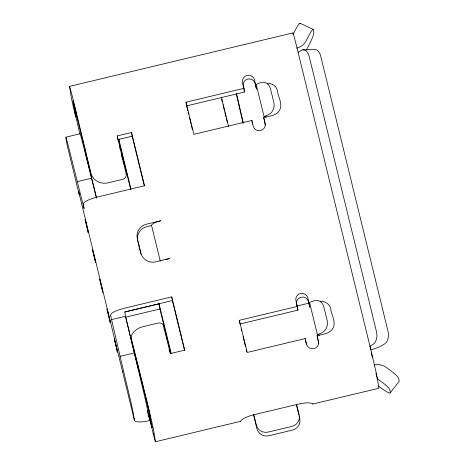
<?xml version="1.0" encoding="UTF-8"?>
<svg xmlns="http://www.w3.org/2000/svg" width="465" height="465" viewBox="0 0 465 465"><rect width="100%" height="100%" fill="white"/><g stroke="black" fill="none" stroke-linecap="round" stroke-linejoin="round"><path stroke-width="0.7" d="M293.124 34.422L295.554 29.655A9.777 1.447 -64.8 0 1 300.303 23.599M155.45 441.75L240.556 421.313L241.335 420.279A14.665 3.737 -13.7 0 1 254.314 414.658L298.048 404.19A14.665 3.737 -13.7 0 1 311.829 403.405L312.805 404.021L378.859 388.275A26.889 0.506 76.5 0 0 378.777 387.38L377.255 378.185A26.889 0.506 76.5 0 0 369.954 346.158L298.082 52.283A26.889 0.506 76.5 0 0 293.026 33.806M390.17 392.931L398.993 381.509A9.777 1.732 37.7 0 0 399.156 381.062L398.749 378.597A9.777 1.732 37.7 0 0 390.542 370.518L385.997 367.245A14.177 13.706 -9.4 0 0 374.209 364.973L373.988 365.025M298.082 52.283L301.262 50.383A9.777 6.039 88.2 0 1 309.12 56.224L376.505 331.731A9.777 6.039 88.2 0 1 373.139 344.257L369.954 346.158L370.797 349.796A14.177 3.61 -13.7 0 0 381.347 345.873L384.665 343.897A9.777 6.039 88.2 0 0 388.031 331.365L320.647 55.858A9.777 6.039 88.2 0 0 314.317 49.47L302.791 49.831M264.056 116.512L268.072 114.913A9.777 8.277 -79 0 0 273.85 102.527L270.485 88.751A9.777 8.277 -79 0 0 260.208 82.77L256.192 84.368L264.056 116.512L266.416 116.977M317.403 334.626L321.414 333.021A9.777 8.277 -79 0 0 327.197 320.635L323.826 306.859A9.777 8.277 -79 0 0 313.555 300.878L309.539 302.483L317.403 334.626L319.757 335.085M69.541 86.385L292.944 32.91M186.517 105.276L186.006 102.195L243.997 88.315L242.596 82.578A6.109 5.906 -9.4 0 1 247.13 75.411A6.109 5.906 -9.4 0 1 254.477 79.73L256.494 89.164L255.087 83.427A6.109 5.906 -9.4 0 0 247.746 79.108A6.109 5.906 -9.4 0 0 243.207 86.269M243.997 88.315L244.607 92.012L186.622 105.892L187.814 110.78M65.844 137.169L80.102 133.757A26.889 0.506 76.5 0 1 85.24 153.13L96.511 198.049M117.779 138.983L117.267 135.902L131.531 132.49L144.557 185.756L97.022 197.131A14.665 3.737 -13.7 0 0 83.375 204.24L84.089 208.553L70.982 156.542A26.889 0.506 76.5 0 0 65.925 138.064L67.047 144.842L79.12 194.201A14.665 3.737 -13.7 0 0 79.765 195.044M131.531 132.49L132.141 136.187L117.883 139.599L118.441 141.895M267.276 83.2C271.566 83.125 276.187 85.717 277.262 90.076C277.884 96.976 283.999 105.328 278.547 111.687C274.879 115.994 268.799 116.174 263.742 117.616L265.149 123.353A6.109 5.906 -9.4 0 1 260.609 130.514A6.109 5.906 -9.4 0 1 253.262 126.195L251.861 120.458L193.87 134.339L186.006 102.195M77.126 181.67L91.384 178.258M165.714 259.697A9.777 2.494 -13.7 0 1 169.882 258.435L155.618 261.847A12.224 11.817 -9.4 0 1 140.93 253.216L137.338 238.522A12.224 11.817 -9.4 0 1 146.411 224.194L160.669 220.782A9.777 2.494 -13.7 0 0 151.573 225.525L146.818 226.658A12.224 11.817 -9.4 0 0 137.745 240.986M148.405 413.809L154.357 438.251A26.889 0.506 76.5 0 0 155.374 440.855L153.851 431.66A26.889 0.506 76.5 0 0 146.551 399.633L131.502 339.165A14.665 9.474 -12.6 0 1 143.354 326.587L157.612 323.169A4.888 3.156 -12.6 0 1 163.169 325.087L170.504 353.557L184.762 350.139L171.736 296.879L124.202 308.254A14.665 3.737 -13.7 0 0 110.554 315.363L126.009 381.538A26.889 0.506 76.5 0 1 133.31 413.571L134.431 420.348A14.665 3.737 -13.7 0 0 149.3 420.627M124.823 312.009L159.047 303.819L159.902 308.993L125.678 317.188L124.812 311.951L172.346 300.57L171.736 296.879M111.269 319.676L125.527 316.264L140.267 378.126A26.889 0.506 76.5 0 1 147.568 410.159L148.69 416.936M296.914 306.046L308.167 303.349M297.344 306.423L297.955 310.12L239.963 324L239.353 320.304L297.344 306.423L295.938 300.686A6.109 5.906 -9.4 0 1 300.477 293.525A6.109 5.906 -9.4 0 1 307.824 297.838L309.841 307.278L308.435 301.535A6.109 5.906 -9.4 0 0 296.391 302.849M119.865 356.417L134.123 353.005M320.623 301.314C324.907 301.239 329.528 303.825 330.609 308.185C331.231 315.084 337.346 323.437 331.894 329.801C328.22 334.103 322.14 334.283 317.089 335.724L318.49 341.461A6.109 5.906 -9.4 0 1 313.956 348.622A6.109 5.906 -9.4 0 1 306.609 344.309L305.203 338.567L247.217 352.447L239.353 320.304M300.053 23.25L313.178 29.417M378.58 386.194L382.939 389.333A9.777 1.732 37.7 0 0 390.333 392.483L389.926 390.019A9.777 1.732 37.7 0 0 381.719 381.939L377.353 378.801L376.011 373.29M151.822 426.829L151.979 427.23L151.945 426.829M75.847 117.151L73.743 108.659A26.889 0.506 76.5 0 1 71.145 96.476L69.622 87.281A26.889 0.506 76.5 0 1 74.673 105.758L90.82 172.829A14.665 13.758 -16.4 0 0 108.188 182.815L122.446 179.403A4.888 4.586 -16.4 0 0 126.166 173.8L117.267 135.902M151.48 425.644L152.038 427.486L148.637 409.479L133.932 350.093A14.665 9.474 -12.6 0 1 133.74 348.233M147.3 410.357L151.538 425.882M169.039 349.099L169.766 351.854M169.946 352.546L170.126 353.237M265.288 125.137L263.742 117.616M318.792 343.885L317.089 335.724M243.364 86.909L244.607 92.012M297.955 310.12L296.554 304.383A6.109 5.906 -9.4 0 1 296.397 303.36M306.441 344.815L305.203 338.567M221.538 97.627L228.582 126.416M296.571 404.411L299.152 414.943A9.777 9.451 -9.4 0 1 291.892 426.405L268.125 432.09A9.777 9.451 -9.4 0 1 256.372 425.184L253.791 414.652M221.636 99.214L222.154 101.324M223.008 104.834L224.554 111.152M224.897 112.559L225.932 116.773M226.275 118.174L227.304 122.388M296.496 405.294L298.902 415.129M299.245 416.535L299.762 418.64A9.777 9.451 -9.4 0 1 292.502 430.096L268.735 435.786A9.777 9.451 -9.4 0 1 256.982 428.881L253.547 414.832M188.156 112.181L188.674 114.274M189.528 117.773L191.063 124.056M191.406 125.457L192.429 129.648M241.161 328.895L241.672 330.987M243.044 336.579L244.067 340.769M244.41 342.17L245.433 346.361M246.287 349.854L246.799 351.953M132.141 136.187L144.313 185.948M172.346 300.57L184.518 350.331M151.573 225.525L160.268 261.086M131.014 189.197L118.842 139.436L119.697 144.609L130.671 189.464M159.047 303.819L171.219 353.58M159.902 308.993L170.876 353.848M137.913 241.684L140.994 254.279M96.534 198.014L85.473 152.799L84.618 147.626M125.841 317.851L138.709 370.448L137.849 365.275M148.172 414.821L148.515 416.227M79.12 194.201L78.713 191.737L134.431 420.348M243.172 122.301L236.551 93.593M371.314 352.929L372.041 356.004M372.174 356.579L372.436 357.725M119.767 147.515L120.406 150.276M121.208 153.729L122.65 159.948M122.969 161.326L123.614 164.087M236.203 93.5L239.086 106.154A26.889 0.506 76.5 0 0 243.131 123.318M75.702 115.814L79.887 134.153M75.144 113.344L75.749 115.994M74.743 111.443L75.196 113.53M74.51 110.252L74.789 111.641M251.861 120.458L252.472 124.155M74.563 110.455L72.953 100.649L89.385 167.952A14.665 13.758 -16.4 0 0 90.35 170.667M153.171 433.293L153.305 434.397M306.319 49.918A14.177 13.706 -9.4 0 0 307.377 48.18L309.905 43.216A9.777 1.453 -64.8 0 0 313.84 32.23L313.427 29.766A9.777 1.447 -64.8 0 0 308.679 35.822L306.15 40.786A14.177 13.706 -9.4 0 1 296.717 48.139M123.004 371.826A14.665 3.737 -13.7 0 1 122.359 370.983M240.556 421.313A26.889 0.506 76.5 0 1 240.422 421.18M312.805 404.021A26.889 0.506 76.5 0 1 312.672 403.882M73.261 102.579A17.112 0.32 76.5 0 1 76.475 114.338M145.993 398.569A17.112 0.32 76.5 0 1 150.637 418.948M87.908 230.861L85.101 219.381L88.216 232.703L87.908 230.861M95.209 260.702L92.401 249.223L95.517 262.551L95.209 260.702M102.509 290.549L99.702 279.07L102.817 292.398L102.509 290.549M109.81 320.397L107.002 308.917L110.112 322.245L109.81 320.397M117.11 350.244L114.303 338.764L117.413 352.092L117.11 350.244"/></g></svg>
